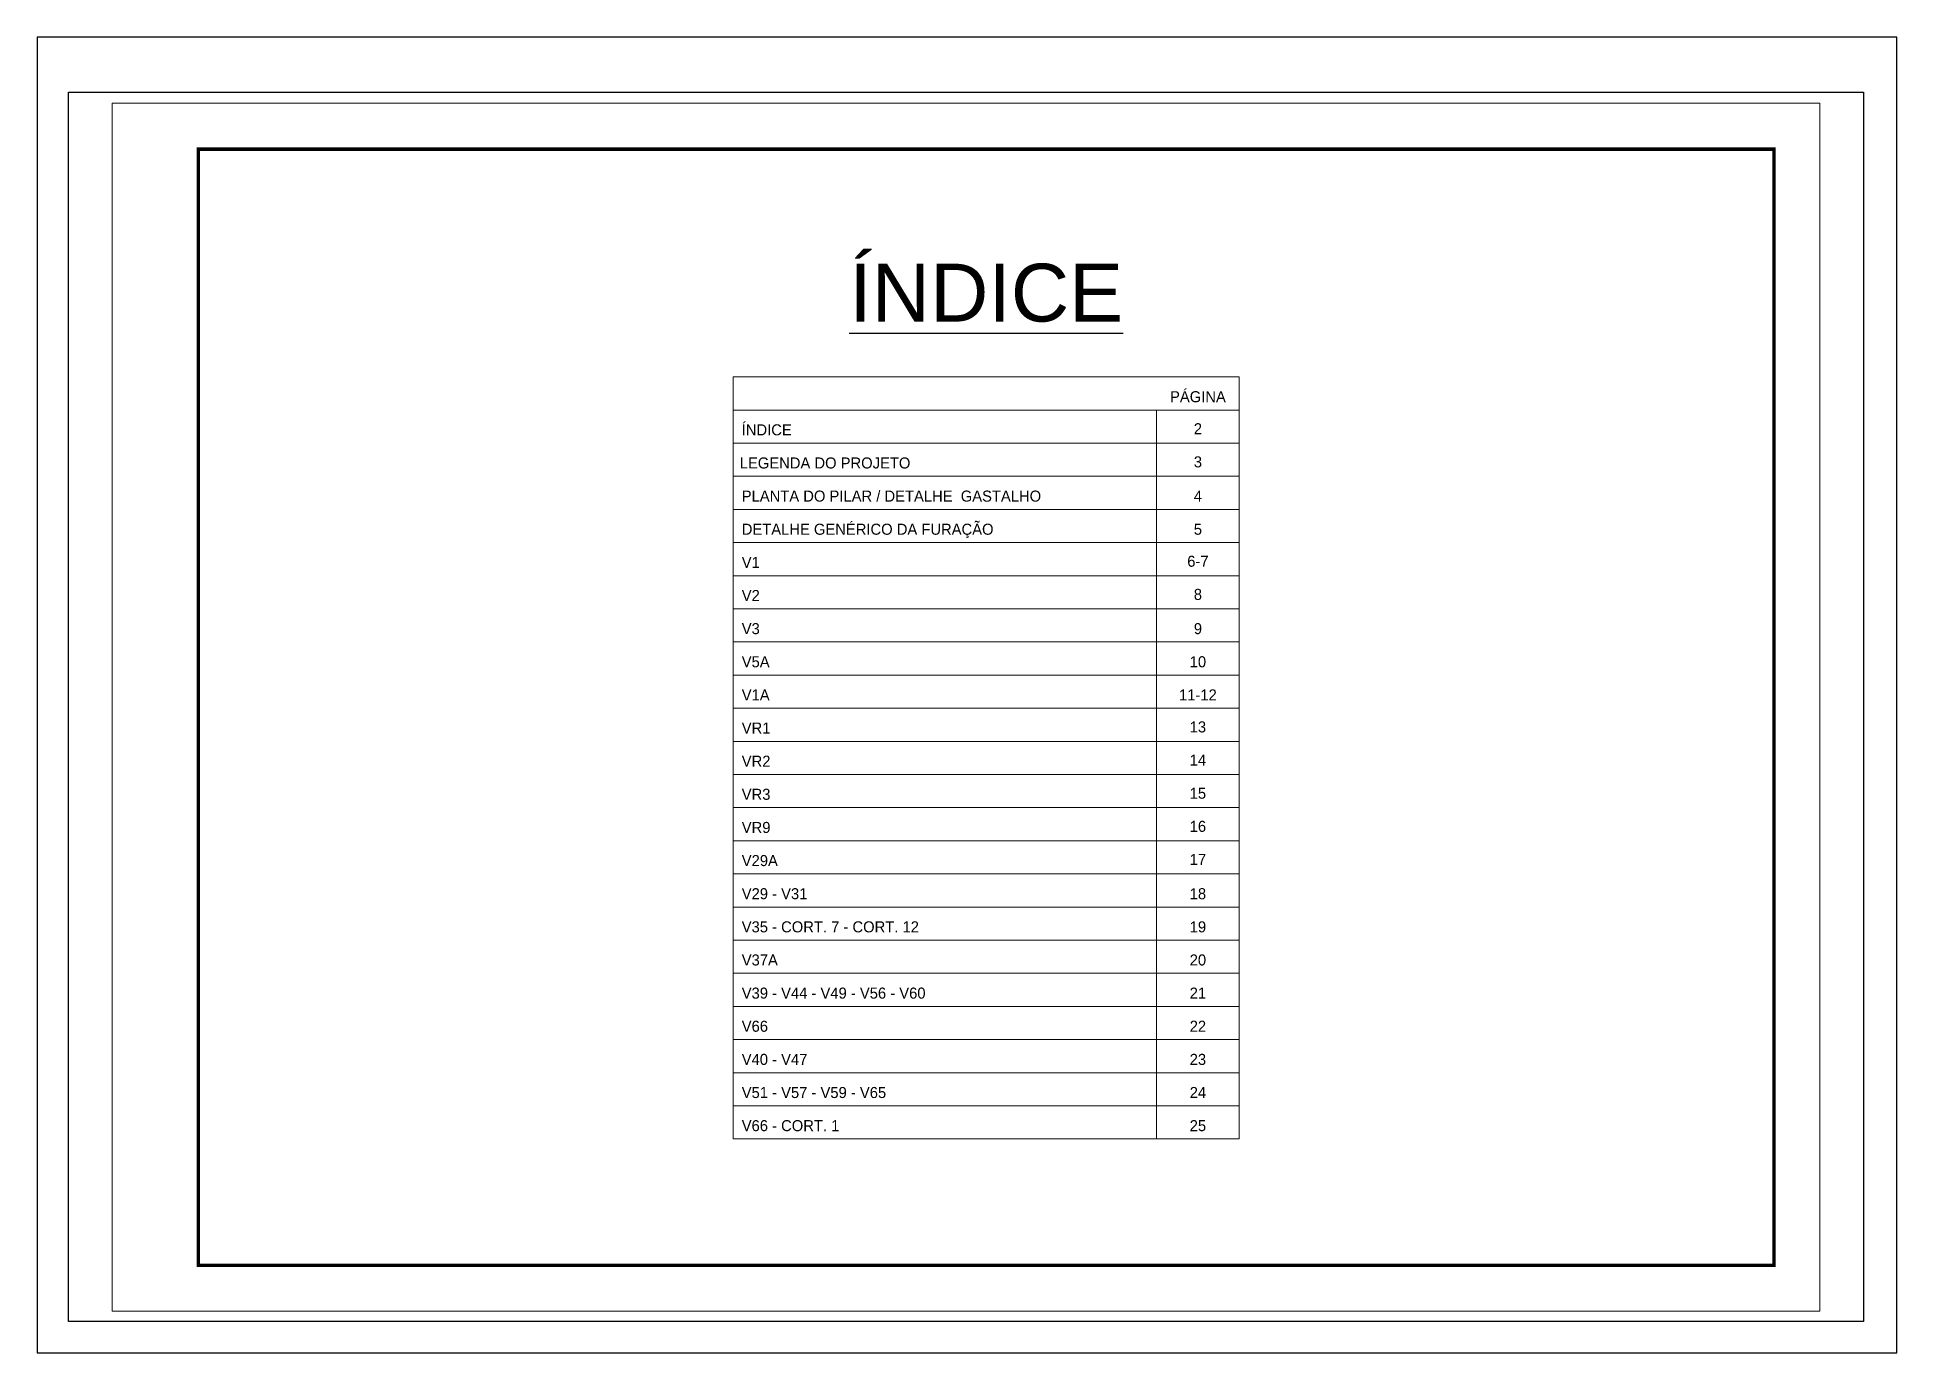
# Paper-space layout '02' of a CAD drawing. Extents: x 0 to 297, y 0 to 210.
# The model-space entities are those that its viewports show. They can reach past a viewport. Long polylines and large blocks are cut down to what shows.
import ezdxf
from ezdxf.enums import TextEntityAlignment as Align

# ---------------------------------------------------------------- set-up
doc = ezdxf.new("R2010")
doc.units = 0
doc.layers.add('CARIMBO', color=255, linetype='Continuous', lineweight=9)
doc.layers.add('Folhas', color=255, linetype='Continuous', lineweight=9)
doc.styles.add('arial', font='arial.ttf')
doc.styles.add('Tecnologia', font='')
doc.styles.get('Tecnologia').set_extended_font_data('Forgotten Futurist')

msp = doc.modelspace()

# ---------------------------------------------------------------- linework, layer by layer
at = {"layer": 'CARIMBO'}
for p, q in [((2124.96, 17872.07), (2565.04, 17872.07)), ((2124.96, 17872.07), (2124.96, 17209.76)), ((2565.04, 17872.07), (2565.04, 17209.76)), ((2124.96, 17843.27), (2565.04, 17843.27)), ((2493.22, 17843.27), (2493.22, 17209.76)), ((2124.96, 17814.48), (2565.04, 17814.48)), ((2124.96, 17785.68), (2565.04, 17785.68)), ((2124.96, 17756.89), (2565.04, 17756.89)), ((2124.96, 17728.09), (2565.04, 17728.09)), ((2124.96, 17699.29), (2565.04, 17699.29)), ((2124.96, 17670.5), (2565.04, 17670.5)), ((2124.96, 17641.7), (2565.04, 17641.7)), ((2124.96, 17612.91), (2565.04, 17612.91)), ((2124.96, 17584.11), (2565.04, 17584.11)), ((2124.96, 17555.31), (2565.04, 17555.31)), ((2124.96, 17526.52), (2565.04, 17526.52)), ((2124.96, 17497.72), (2565.04, 17497.72)), ((2124.96, 17468.92), (2565.04, 17468.92)), ((2124.96, 17440.13), (2565.04, 17440.13)), ((2124.96, 17411.33), (2565.04, 17411.33)), ((2124.96, 17382.54), (2565.04, 17382.54)), ((2124.96, 17353.74), (2565.04, 17353.74)), ((2124.96, 17324.94), (2565.04, 17324.94)), ((2124.96, 17296.15), (2565.04, 17296.15)), ((2124.96, 17267.35), (2565.04, 17267.35)), ((2124.96, 17238.55), (2565.04, 17238.55)), ((2124.96, 17209.76), (2565.04, 17209.76))]:
    msp.add_line(p, q, dxfattribs=at)
at = {"layer": 'Folhas'}
msp.add_lwpolyline([(1585, 17060), (3070, 17060), (3070, 18110), (1585, 18110)], close=True, dxfattribs=at)
at = {"layer": 'Folhas', "color": 30, "const_width": 3}
msp.add_lwpolyline([(1660, 17100), (3030, 17100), (3030, 18070), (1660, 18070)], close=True, dxfattribs=at)

# ---------------------------------------------------------------- texts
at = {"color": 0, "linetype": 'Continuous', "ltscale": 5, "style": 'arial'}
msp.add_text('%%UÍNDICE', height=50.279, dxfattribs=at).set_placement((2345, 17920.2), align=Align.CENTER)
at = {"layer": 'CARIMBO', "style": 'Tecnologia'}
for s, height, p in [('PÁGINA', 9.599, (2529.13, 17850.08)), ('2', 9.6, (2529.13, 17822.25)), ('3', 9.6, (2529.13, 17793.46)), ('4', 9.6, (2529.13, 17763.69)), ('5', 9.6, (2529.13, 17734.9)), ('6-7', 9.599, (2529.13, 17707.07)), ('8', 9.6, (2529.13, 17678.27)), ('9', 9.6, (2529.13, 17648.51)), ('10', 9.599, (2529.13, 17619.71)), ('11-12', 9.599, (2529.13, 17590.92)), ('13', 9.599, (2529.13, 17563.09)), ('14', 9.599, (2529.13, 17534.29)), ('15', 9.599, (2529.13, 17505.49)), ('16', 9.599, (2529.13, 17476.7)), ('17', 9.599, (2529.13, 17447.9)), ('18', 9.599, (2529.13, 17418.14)), ('19', 9.599, (2529.13, 17389.34)), ('20', 9.599, (2529.13, 17360.55)), ('21', 9.599, (2529.13, 17331.75)), ('22', 9.599, (2529.13, 17302.95)), ('23', 9.599, (2529.13, 17274.16)), ('24', 9.599, (2529.13, 17245.36)), ('25', 9.599, (2529.13, 17216.56))]:
    msp.add_text(s, height=height, dxfattribs=at).set_placement(p, align=Align.CENTER)
for s, height, p in [('ÍNDICE', 9.599, (2132.46, 17821.29)), ('LEGENDA DO PROJETO', 9.5987, (2130.75, 17792.49)), ('PLANTA DO PILAR / DETALHE  GASTALHO ', 9.5987, (2132.46, 17763.69)), ('DETALHE GENÉRICO DA FURAÇÃO', 9.5987, (2132.46, 17734.9)), ('V1', 9.599, (2132.46, 17706.1)), ('V2', 9.599, (2132.46, 17677.3)), ('V3', 9.599, (2132.46, 17648.51)), ('V5A', 9.599, (2132.46, 17619.71)), ('V1A', 9.599, (2132.46, 17590.92)), ('VR1', 9.599, (2132.46, 17562.12)), ('VR2', 9.599, (2132.46, 17533.32)), ('VR3', 9.599, (2132.46, 17504.53)), ('VR9', 9.599, (2132.46, 17475.73)), ('V29A', 9.599, (2132.46, 17446.93)), ('V29 - V31', 9.599, (2132.46, 17418.14)), ('V35 - CORT. 7 - CORT. 12', 9.5987, (2132.46, 17389.34)), ('V37A', 9.599, (2132.46, 17360.55)), ('V39 - V44 - V49 - V56 - V60', 9.5987, (2132.46, 17331.75)), ('V66', 9.599, (2132.46, 17302.95)), ('V40 - V47', 9.599, (2132.46, 17274.16)), ('V51 - V57 - V59 - V65', 9.5987, (2132.46, 17245.36)), ('V66 - CORT. 1', 9.5987, (2132.46, 17216.56))]:
    msp.add_text(s, height=height, dxfattribs=at).set_placement(p)

psp = doc.layouts.new('02')

# ---------------------------------------------------------------- linework, layer by layer
for points in [[(0, 0), (297, 0), (297, 210), (0, 210)], [(291.7, 5), (5, 5), (5, 201.21), (291.7, 201.21)]]:
    psp.add_lwpolyline(points, close=True)

# ---------------------------------------------------------------- viewports
at = {"layer": 'Defpoints'}
psp.add_viewport(center=(148.35, 103.1), size=(286.7, 196.207), view_center_point=(2327.52, 17585.29), view_height=1068.268, dxfattribs=at)

doc.saveas('drawing.dxf')
